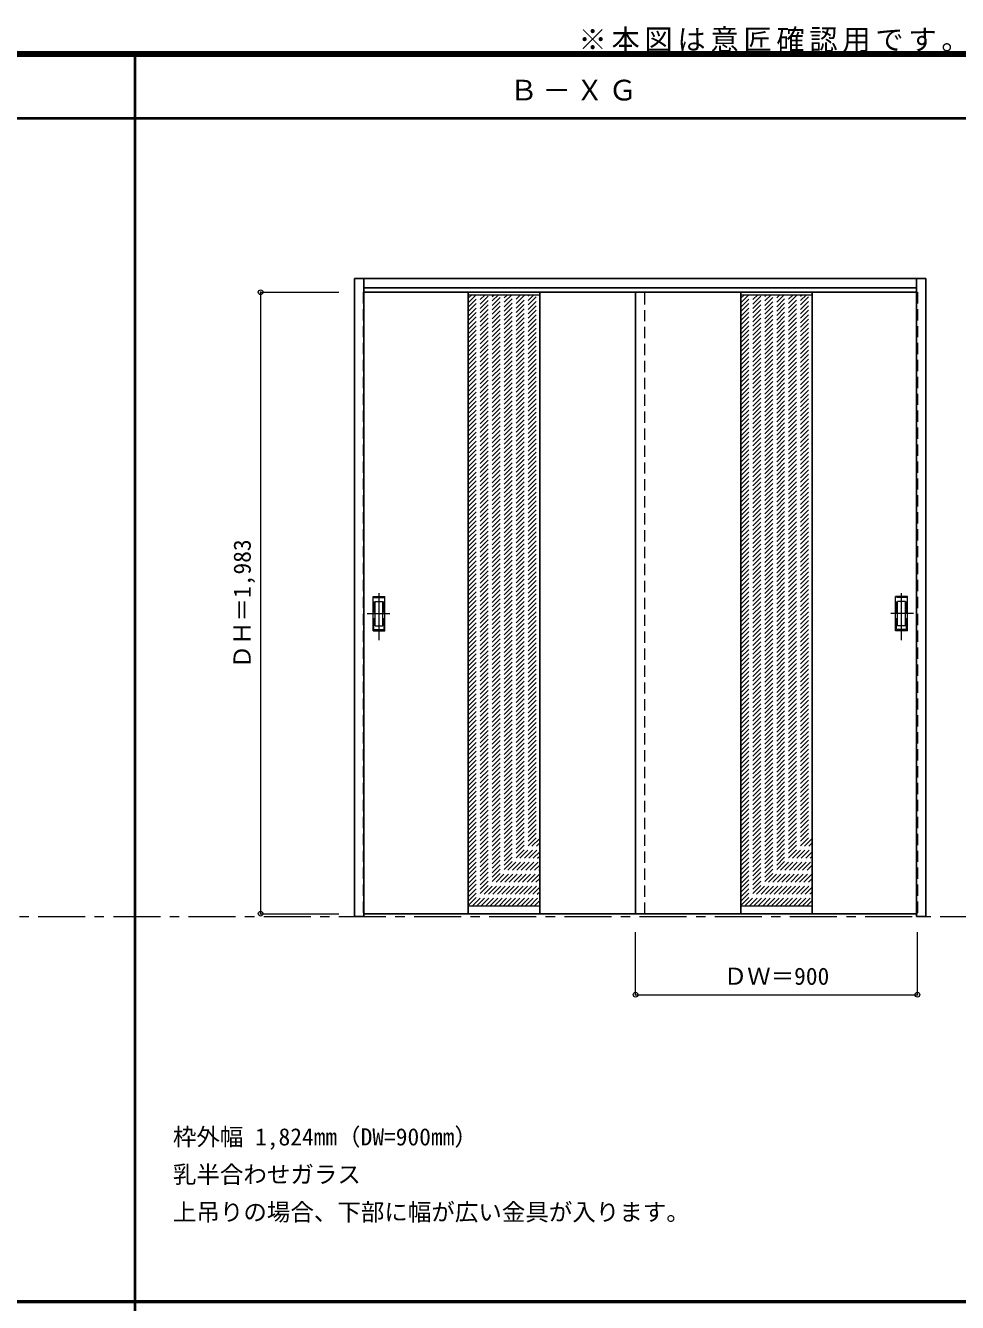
# Model space of a CAD drawing. Units: millimetres, scale not verified. Extents: x -6000 to 5700, y -4307 to 4260.
# Drawn here: x -250 to 2725, y 186 to 4260 of the extents above; entities that cross this region are included whole.
import ezdxf
from ezdxf.enums import TextEntityAlignment as Align

# ---------------------------------------------------------------- set-up
doc = ezdxf.new("R2010")
doc.units = ezdxf.units.MM
doc.header["$LTSCALE"] = 30
doc.header["$PDMODE"] = 32
doc.header["$PDSIZE"] = 15
doc.linetypes.add('CHAIN1', pattern=[8, 5, -1, 1, -1])
doc.linetypes.add('DASHED1', pattern=[1.8, 1.2, -0.6])
for name, color, linetype, lineweight in [('0-1_通り芯', 7, 'CHAIN1', 18), ('0-2_扉', 4, 'DASHED1', 9), ('0-3_仕上げ', 3, 'Continuous', 25), ('0-4_枠', 3, 'Continuous', 25), ('0-6_引手', 7, 'Continuous', 18), ('0-B_寸法', 4, 'Continuous', 9), ('0-C_ハッチ', 4, 'DASHED1', 9), ('F-1_枠', 6, 'Continuous', 40)]:
    doc.layers.add(name, color=color, linetype=linetype, lineweight=lineweight)
doc.layers.add('0-A_文字', color=7, linetype='Continuous')
doc.styles.add('ＭＳ ゴシック', font='')
doc.styles.get('ＭＳ ゴシック').set_extended_font_data('MS Gothic')

msp = doc.modelspace()

# ---------------------------------------------------------------- linework, layer by layer
at = {"layer": '0-1_通り芯'}
msp.add_line((-5490, 1418), (5690, 1418), dxfattribs=at)
at = {"layer": '0-2_扉'}
for p, q in [((827, 3409.5), (827, 1426.5)), ((830, 3409.5), (827, 3409.5)), ((1727, 1426.5), (1727, 3409.5)), ((2594, 3409.5), (2597, 3409.5)), ((2597, 3409.5), (2597, 1426.5)), ((827, 1426.5), (830, 1426.5)), ((2597, 1426.5), (2594, 1426.5))]:
    msp.add_line(p, q, dxfattribs=at)
at = {"layer": '0-2_扉', "color": 3, "linetype": 'Continuous', "lineweight": 25}
for p, q in [((2594, 3409.5), (830, 3409.5)), ((1697, 1426.5), (1697, 3409.5)), ((830, 1426.5), (2594, 1426.5))]:
    msp.add_line(p, q, dxfattribs=at)
at = {"layer": '0-3_仕上げ'}
for p, q in [((1163, 3409.5), (1163, 1426.5)), ((1391, 3409.5), (1391, 1426.5)), ((2033, 3409.5), (2033, 1426.5)), ((2261, 3409.5), (2261, 1426.5))]:
    msp.add_line(p, q, dxfattribs=at)
at = {"layer": '0-3_仕上げ', "color": 7, "lineweight": 18}
for p, q in [((1163, 3401.5), (1391, 3401.5)), ((2033, 3401.5), (2261, 3401.5)), ((1391, 1450.5), (1163, 1450.5)), ((2261, 1450.5), (2033, 1450.5))]:
    msp.add_line(p, q, dxfattribs=at)
at = {"layer": '0-4_枠'}
for p, q in [((800, 1418), (800, 3453)), ((800, 3453), (2624, 3453)), ((830, 1418), (830, 3453)), ((830, 3423), (2594, 3423)), ((2594, 1427.04), (2594, 3453)), ((2624, 1418), (2624, 3453)), ((2594, 1426.7), (2594, 1427.04)), ((830, 1418), (800, 1418))]:
    msp.add_line(p, q, dxfattribs=at)
msp.add_lwpolyline([(2624, 1418), (2594, 1418), (2594, 1426.7)], dxfattribs=at)
at = {"layer": '0-6_引手', "linetype": 'CHAIN1'}
for p, q in [((878, 2298.77), (878, 2469.62)), ((2546, 2298.77), (2546, 2469.62)), ((839.93, 2384), (912.44, 2384)), ((2584.07, 2384), (2511.56, 2384))]:
    msp.add_line(p, q, dxfattribs=at)
at = {"layer": '0-6_引手'}
for p, q in [((859, 2439), (897, 2439)), ((859, 2329), (859, 2439)), ((865.5, 2423), (890.5, 2423)), ((865.5, 2345), (865.5, 2423)), ((890.5, 2345), (890.5, 2423)), ((897, 2329), (897, 2439)), ((2565, 2439), (2527, 2439)), ((2527, 2329), (2527, 2439)), ((2558.5, 2423), (2533.5, 2423)), ((2533.5, 2345), (2533.5, 2423)), ((2558.5, 2345), (2558.5, 2423)), ((2565, 2329), (2565, 2439)), ((859, 2329), (897, 2329)), ((865.5, 2345), (890.5, 2345)), ((2565, 2329), (2527, 2329)), ((2558.5, 2345), (2533.5, 2345))]:
    msp.add_line(p, q, dxfattribs=at)
at = {"layer": '0-6_引手', "linetype": 'DASHED1'}
for p, q in [((894, 2333), (894, 2435)), ((2530, 2333), (2530, 2435)), ((862, 2333), (894, 2333)), ((2562, 2333), (2530, 2333))]:
    msp.add_line(p, q, dxfattribs=at)
for points in [[(862, 2333), (862, 2435), (894, 2435)], [(2562, 2333), (2562, 2435), (2530, 2435)]]:
    msp.add_lwpolyline(points, dxfattribs=at)
at = {"layer": '0-B_寸法'}
for p, q in [((500, 3409.5), (750, 3409.5)), ((500, 3409.5), (500, 1426.5)), ((500, 1426.5), (750, 1426.5)), ((1697, 1168), (1697, 1368)), ((2597, 1168), (2597, 1368)), ((1697, 1168), (2597, 1168))]:
    msp.add_line(p, q, dxfattribs=at)
at = {"layer": '0-B_寸法', "color": 7}
for p in [(500, 3409.5), (500, 1426.5), (1697, 1168), (2597, 1168)]:
    msp.add_point(p, dxfattribs=at)
at = {"layer": '0-C_ハッチ'}
for p, q in [((1163, 3389.92), (1174.58, 3401.5)), ((1163, 3177.78), (1386.71, 3401.5)), ((1163, 3191.93), (1372.57, 3401.5)), ((1163, 3206.07), (1358.43, 3401.5)), ((1163, 3220.21), (1344.29, 3401.5)), ((1163, 3234.35), (1330.15, 3401.5)), ((1163, 3248.5), (1316, 3401.5)), ((1163, 3262.64), (1301.86, 3401.5)), ((1163, 3276.78), (1287.72, 3401.5)), ((1163, 3290.92), (1273.58, 3401.5)), ((1163, 3305.06), (1259.44, 3401.5)), ((1163, 3319.21), (1245.29, 3401.5)), ((1163, 3333.35), (1231.15, 3401.5)), ((1163, 3347.49), (1217.01, 3401.5)), ((1163, 3361.63), (1202.87, 3401.5)), ((1163, 3375.77), (1188.72, 3401.5)), ((1163, 3163.64), (1391, 3391.64)), ((2033, 3177.78), (2256.71, 3401.5)), ((2033, 3191.93), (2242.57, 3401.5)), ((2033, 3206.07), (2228.43, 3401.5)), ((2033, 3220.21), (2214.29, 3401.5)), ((2033, 3234.35), (2200.15, 3401.5)), ((2033, 3248.5), (2186, 3401.5)), ((2033, 3262.64), (2171.86, 3401.5)), ((2033, 3276.78), (2157.72, 3401.5)), ((2033, 3290.92), (2143.58, 3401.5)), ((2033, 3305.06), (2129.44, 3401.5)), ((2033, 3319.21), (2115.29, 3401.5)), ((2033, 3333.35), (2101.15, 3401.5)), ((2033, 3347.49), (2087.01, 3401.5)), ((2033, 3361.63), (2072.87, 3401.5)), ((2033, 3375.77), (2058.72, 3401.5)), ((2033, 3389.92), (2044.58, 3401.5)), ((2033, 3163.64), (2261, 3391.64)), ((1163, 3149.5), (1391, 3377.5)), ((1163, 3135.36), (1391, 3363.36)), ((1163, 3121.22), (1391, 3349.22)), ((2033, 3149.5), (2261, 3377.5)), ((2033, 3135.36), (2261, 3363.36)), ((2033, 3121.22), (2261, 3349.22)), ((1163, 3107.07), (1391, 3335.07)), ((1163, 3092.93), (1391, 3320.93)), ((1163, 3078.79), (1391, 3306.79)), ((2033, 3107.07), (2261, 3335.07)), ((2033, 3092.93), (2261, 3320.93)), ((2033, 3078.79), (2261, 3306.79)), ((1163, 3064.65), (1391, 3292.65)), ((1163, 3050.51), (1391, 3278.51)), ((1163, 3036.36), (1391, 3264.36)), ((2033, 3064.65), (2261, 3292.65)), ((2033, 3050.51), (2261, 3278.51)), ((2033, 3036.36), (2261, 3264.36)), ((1163, 3022.22), (1391, 3250.22)), ((1163, 3008.08), (1391, 3236.08)), ((1163, 2993.94), (1391, 3221.94)), ((2033, 3022.22), (2261, 3250.22)), ((2033, 3008.08), (2261, 3236.08)), ((2033, 2993.94), (2261, 3221.94)), ((1163, 2979.79), (1391, 3207.79)), ((1163, 2965.65), (1391, 3193.65)), ((1163, 2951.51), (1391, 3179.51)), ((2033, 2979.79), (2261, 3207.79)), ((2033, 2965.65), (2261, 3193.65)), ((2033, 2951.51), (2261, 3179.51)), ((1163, 2937.37), (1391, 3165.37)), ((1163, 2923.23), (1391, 3151.23)), ((2033, 2937.37), (2261, 3165.37)), ((2033, 2923.23), (2261, 3151.23)), ((1163, 2909.08), (1391, 3137.08)), ((1163, 2894.94), (1391, 3122.94)), ((1163, 2880.8), (1391, 3108.8)), ((2033, 2909.08), (2261, 3137.08)), ((2033, 2894.94), (2261, 3122.94)), ((2033, 2880.8), (2261, 3108.8)), ((1163, 2866.66), (1391, 3094.66)), ((1163, 2852.52), (1391, 3080.52)), ((1163, 2838.37), (1391, 3066.37)), ((2033, 2866.66), (2261, 3094.66)), ((2033, 2852.52), (2261, 3080.52)), ((2033, 2838.37), (2261, 3066.37)), ((1163, 2824.23), (1391, 3052.23)), ((1163, 2810.09), (1391, 3038.09)), ((1163, 2795.95), (1391, 3023.95)), ((2033, 2824.23), (2261, 3052.23)), ((2033, 2810.09), (2261, 3038.09)), ((2033, 2795.95), (2261, 3023.95)), ((1163, 2781.81), (1391, 3009.81)), ((1163, 2767.66), (1391, 2995.66)), ((1163, 2753.52), (1391, 2981.52)), ((2033, 2781.81), (2261, 3009.81)), ((2033, 2767.66), (2261, 2995.66)), ((2033, 2753.52), (2261, 2981.52)), ((1163, 2739.38), (1391, 2967.38)), ((1163, 2725.24), (1391, 2953.24)), ((1163, 2711.09), (1391, 2939.09)), ((2033, 2739.38), (2261, 2967.38)), ((2033, 2725.24), (2261, 2953.24)), ((2033, 2711.09), (2261, 2939.09)), ((1163, 2696.95), (1391, 2924.95)), ((1163, 2682.81), (1391, 2910.81)), ((1163, 2668.67), (1391, 2896.67)), ((2033, 2696.95), (2261, 2924.95)), ((2033, 2682.81), (2261, 2910.81)), ((2033, 2668.67), (2261, 2896.67)), ((1163, 2654.53), (1391, 2882.53)), ((1163, 2640.38), (1391, 2868.38)), ((1163, 2626.24), (1391, 2854.24)), ((2033, 2654.53), (2261, 2882.53)), ((2033, 2640.38), (2261, 2868.38)), ((2033, 2626.24), (2261, 2854.24)), ((1163, 2612.1), (1391, 2840.1)), ((1163, 2597.96), (1391, 2825.96)), ((1163, 2583.82), (1391, 2811.82)), ((2033, 2612.1), (2261, 2840.1)), ((2033, 2597.96), (2261, 2825.96)), ((2033, 2583.82), (2261, 2811.82)), ((1163, 2569.67), (1391, 2797.67)), ((1163, 2555.53), (1391, 2783.53)), ((2033, 2569.67), (2261, 2797.67)), ((2033, 2555.53), (2261, 2783.53)), ((1163, 2541.39), (1391, 2769.39)), ((1163, 2527.25), (1391, 2755.25)), ((1163, 2513.1), (1391, 2741.1)), ((2033, 2541.39), (2261, 2769.39)), ((2033, 2527.25), (2261, 2755.25)), ((2033, 2513.1), (2261, 2741.1)), ((1163, 2498.96), (1391, 2726.96)), ((1163, 2484.82), (1391, 2712.82)), ((1163, 2470.68), (1391, 2698.68)), ((2033, 2498.96), (2261, 2726.96)), ((2033, 2484.82), (2261, 2712.82)), ((2033, 2470.68), (2261, 2698.68)), ((1163, 2456.54), (1391, 2684.54)), ((1163, 2442.39), (1391, 2670.39)), ((1163, 2428.25), (1391, 2656.25)), ((2033, 2456.54), (2261, 2684.54)), ((2033, 2442.39), (2261, 2670.39)), ((2033, 2428.25), (2261, 2656.25)), ((1163, 2414.11), (1391, 2642.11)), ((1163, 2399.97), (1391, 2627.97)), ((1163, 2385.83), (1391, 2613.83)), ((2033, 2414.11), (2261, 2642.11)), ((2033, 2399.97), (2261, 2627.97)), ((2033, 2385.83), (2261, 2613.83)), ((1163, 2371.68), (1391, 2599.68)), ((1163, 2357.54), (1391, 2585.54)), ((1163, 2343.4), (1391, 2571.4)), ((2033, 2371.68), (2261, 2599.68)), ((2033, 2357.54), (2261, 2585.54)), ((2033, 2343.4), (2261, 2571.4)), ((1163, 2329.26), (1391, 2557.26)), ((1163, 2315.11), (1391, 2543.11)), ((1163, 2300.97), (1391, 2528.97)), ((2033, 2329.26), (2261, 2557.26)), ((2033, 2315.11), (2261, 2543.11)), ((2033, 2300.97), (2261, 2528.97)), ((1163, 2286.83), (1391, 2514.83)), ((1163, 2272.69), (1391, 2500.69)), ((1163, 2258.55), (1391, 2486.55)), ((2033, 2286.83), (2261, 2514.83)), ((2033, 2272.69), (2261, 2500.69)), ((2033, 2258.55), (2261, 2486.55)), ((1163, 2244.4), (1391, 2472.4)), ((1163, 2230.26), (1391, 2458.26)), ((2033, 2244.4), (2261, 2472.4)), ((2033, 2230.26), (2261, 2458.26)), ((1163, 2216.12), (1391, 2444.12)), ((1163, 2201.98), (1391, 2429.98)), ((1163, 2187.84), (1391, 2415.84)), ((2033, 2216.12), (2261, 2444.12)), ((2033, 2201.98), (2261, 2429.98)), ((2033, 2187.84), (2261, 2415.84)), ((1163, 2173.69), (1391, 2401.69)), ((1163, 2159.55), (1391, 2387.55)), ((1163, 2145.41), (1391, 2373.41)), ((2033, 2173.69), (2261, 2401.69)), ((2033, 2159.55), (2261, 2387.55)), ((2033, 2145.41), (2261, 2373.41)), ((1163, 2131.27), (1391, 2359.27)), ((1163, 2117.12), (1391, 2345.12)), ((1163, 2102.98), (1391, 2330.98)), ((2033, 2131.27), (2261, 2359.27)), ((2033, 2117.12), (2261, 2345.12)), ((2033, 2102.98), (2261, 2330.98)), ((1163, 2088.84), (1391, 2316.84)), ((1163, 2074.7), (1391, 2302.7)), ((1163, 2060.56), (1391, 2288.56)), ((2033, 2088.84), (2261, 2316.84)), ((2033, 2074.7), (2261, 2302.7)), ((2033, 2060.56), (2261, 2288.56)), ((1163, 2046.41), (1391, 2274.41)), ((1163, 2032.27), (1391, 2260.27)), ((1163, 2018.13), (1391, 2246.13)), ((2033, 2046.41), (2261, 2274.41)), ((2033, 2032.27), (2261, 2260.27)), ((2033, 2018.13), (2261, 2246.13)), ((1163, 2003.99), (1391, 2231.99)), ((1163, 1989.85), (1391, 2217.85)), ((1163, 1975.7), (1391, 2203.7)), ((2033, 2003.99), (2261, 2231.99)), ((2033, 1989.85), (2261, 2217.85)), ((2033, 1975.7), (2261, 2203.7)), ((1163, 1961.56), (1391, 2189.56)), ((1163, 1947.42), (1391, 2175.42)), ((1163, 1933.28), (1391, 2161.28)), ((2033, 1961.56), (2261, 2189.56)), ((2033, 1947.42), (2261, 2175.42)), ((2033, 1933.28), (2261, 2161.28)), ((1163, 1919.13), (1391, 2147.13)), ((1163, 1904.99), (1391, 2132.99)), ((1163, 1890.85), (1391, 2118.85)), ((2033, 1919.13), (2261, 2147.13)), ((2033, 1904.99), (2261, 2132.99)), ((2033, 1890.85), (2261, 2118.85)), ((1163, 1876.71), (1391, 2104.71)), ((1163, 1862.57), (1391, 2090.57)), ((2033, 1876.71), (2261, 2104.71)), ((2033, 1862.57), (2261, 2090.57)), ((1163, 1848.42), (1391, 2076.42)), ((1163, 1834.28), (1391, 2062.28)), ((1163, 1820.14), (1391, 2048.14)), ((2033, 1848.42), (2261, 2076.42)), ((2033, 1834.28), (2261, 2062.28)), ((2033, 1820.14), (2261, 2048.14)), ((1163, 1806), (1391, 2034)), ((1163, 1791.86), (1391, 2019.86)), ((1163, 1777.71), (1391, 2005.71)), ((2033, 1806), (2261, 2034)), ((2033, 1791.86), (2261, 2019.86)), ((2033, 1777.71), (2261, 2005.71)), ((1163, 1763.57), (1391, 1991.57)), ((1163, 1749.43), (1391, 1977.43)), ((1163, 1735.29), (1391, 1963.29)), ((2033, 1763.57), (2261, 1991.57)), ((2033, 1749.43), (2261, 1977.43)), ((2033, 1735.29), (2261, 1963.29)), ((1163, 1721.14), (1391, 1949.14)), ((1163, 1707), (1391, 1935)), ((1163, 1692.86), (1391, 1920.86)), ((2033, 1721.14), (2261, 1949.14)), ((2033, 1707), (2261, 1935)), ((2033, 1692.86), (2261, 1920.86)), ((1163, 1678.72), (1391, 1906.72)), ((1163, 1664.58), (1391, 1892.58)), ((1163, 1650.43), (1391, 1878.43)), ((2033, 1678.72), (2261, 1906.72)), ((2033, 1664.58), (2261, 1892.58)), ((2033, 1650.43), (2261, 1878.43)), ((1163, 1636.29), (1391, 1864.29)), ((1163, 1622.15), (1391, 1850.15)), ((1163, 1608.01), (1391, 1836.01)), ((2033, 1636.29), (2261, 1864.29)), ((2033, 1622.15), (2261, 1850.15)), ((2033, 1608.01), (2261, 1836.01)), ((1163, 1593.87), (1391, 1821.87)), ((1163, 1579.72), (1391, 1807.72)), ((1163, 1565.58), (1391, 1793.58)), ((2033, 1593.87), (2261, 1821.87)), ((2033, 1579.72), (2261, 1807.72)), ((2033, 1565.58), (2261, 1793.58)), ((1163, 1551.44), (1391, 1779.44)), ((1163, 1537.3), (1391, 1765.3)), ((2033, 1551.44), (2261, 1779.44)), ((2033, 1537.3), (2261, 1765.3)), ((1163, 1523.16), (1391, 1751.16)), ((1163, 1509.01), (1391, 1737.01)), ((1163, 1494.87), (1391, 1722.87)), ((2033, 1523.16), (2261, 1751.16)), ((2033, 1509.01), (2261, 1737.01)), ((2033, 1494.87), (2261, 1722.87)), ((1163, 1480.73), (1391, 1708.73)), ((1163, 1466.59), (1391, 1694.59)), ((1163, 1452.44), (1391, 1680.44)), ((2033, 1480.73), (2261, 1708.73)), ((2033, 1466.59), (2261, 1694.59)), ((2033, 1452.44), (2261, 1680.44)), ((1175.2, 1450.5), (1391, 1666.3)), ((1189.34, 1450.5), (1391, 1652.16)), ((1203.48, 1450.5), (1391, 1638.02)), ((2045.2, 1450.5), (2261, 1666.3)), ((2059.34, 1450.5), (2261, 1652.16)), ((2073.48, 1450.5), (2261, 1638.02)), ((1217.62, 1450.5), (1391, 1623.88)), ((1231.77, 1450.5), (1391, 1609.73)), ((1245.91, 1450.5), (1391, 1595.59)), ((2087.62, 1450.5), (2261, 1623.88)), ((2101.77, 1450.5), (2261, 1609.73)), ((2115.91, 1450.5), (2261, 1595.59)), ((1260.05, 1450.5), (1391, 1581.45)), ((1274.19, 1450.5), (1391, 1567.31)), ((1288.33, 1450.5), (1391, 1553.17)), ((2130.05, 1450.5), (2261, 1581.45)), ((2144.19, 1450.5), (2261, 1567.31)), ((2158.33, 1450.5), (2261, 1553.17)), ((1302.48, 1450.5), (1391, 1539.02)), ((1316.62, 1450.5), (1391, 1524.88)), ((1330.76, 1450.5), (1391, 1510.74)), ((2172.48, 1450.5), (2261, 1539.02)), ((2186.62, 1450.5), (2261, 1524.88)), ((2200.76, 1450.5), (2261, 1510.74)), ((1344.9, 1450.5), (1391, 1496.6)), ((1359.05, 1450.5), (1391, 1482.45)), ((1373.19, 1450.5), (1391, 1468.31)), ((2214.9, 1450.5), (2261, 1496.6)), ((2229.05, 1450.5), (2261, 1482.45)), ((2243.19, 1450.5), (2261, 1468.31))]:
    msp.add_line(p, q, dxfattribs=at)
at = {"layer": 'F-1_枠'}
for p, q in [((-6000, 4175), (5700, 4175)), ((-6000, 4170), (5700, 4170)), ((-6000, 4165), (5700, 4165)), ((100, -3790), (100, 4175)), ((-6000, 3965), (5700, 3965)), ((-6000, 190.5), (5700, 190.5)), ((-6000, 187.5), (5700, 187.5))]:
    msp.add_line(p, q, dxfattribs=at)

# ---------------------------------------------------------------- texts
at = {"layer": '0-A_文字', "style": 'ＭＳ ゴシック'}
for s, p in [('枠外幅 1,824mm（DW=900mm）', (220, 670.5)), ('乳半合わせガラス', (220, 550.5)), ('上吊りの場合、下部に幅が広い金具が入ります。', (220, 430.5))]:
    msp.add_text(s, height=54.99, dxfattribs=at).set_placement(p, align=Align.BOTTOM_LEFT)
at = {"layer": '0-A_文字', "char_height": 65.98, "attachment_point": 7, "style": 'ＭＳ ゴシック'}
for s, insert in [('\\T1.17;※本図は意匠確認用です。\u3000表記の簡略化している部位がございますのでご注意下さい。', (1515, 4175)), ('\\T1.17;Ｂ－ＸＧ', (1295, 4020))]:
    msp.add_mtext(s, dxfattribs=dict(at, insert=insert))
at = {"layer": '0-B_寸法', "color": 7, "style": 'ＭＳ ゴシック'}
msp.add_text('ＤＨ＝1,983', height=54.99, rotation=90, dxfattribs=at).set_placement((485, 2208.75), align=Align.BOTTOM_LEFT)
msp.add_text('ＤＷ＝900', height=54.99, dxfattribs=at).set_placement((1978.25, 1183), align=Align.BOTTOM_LEFT)

doc.saveas('drawing.dxf')
